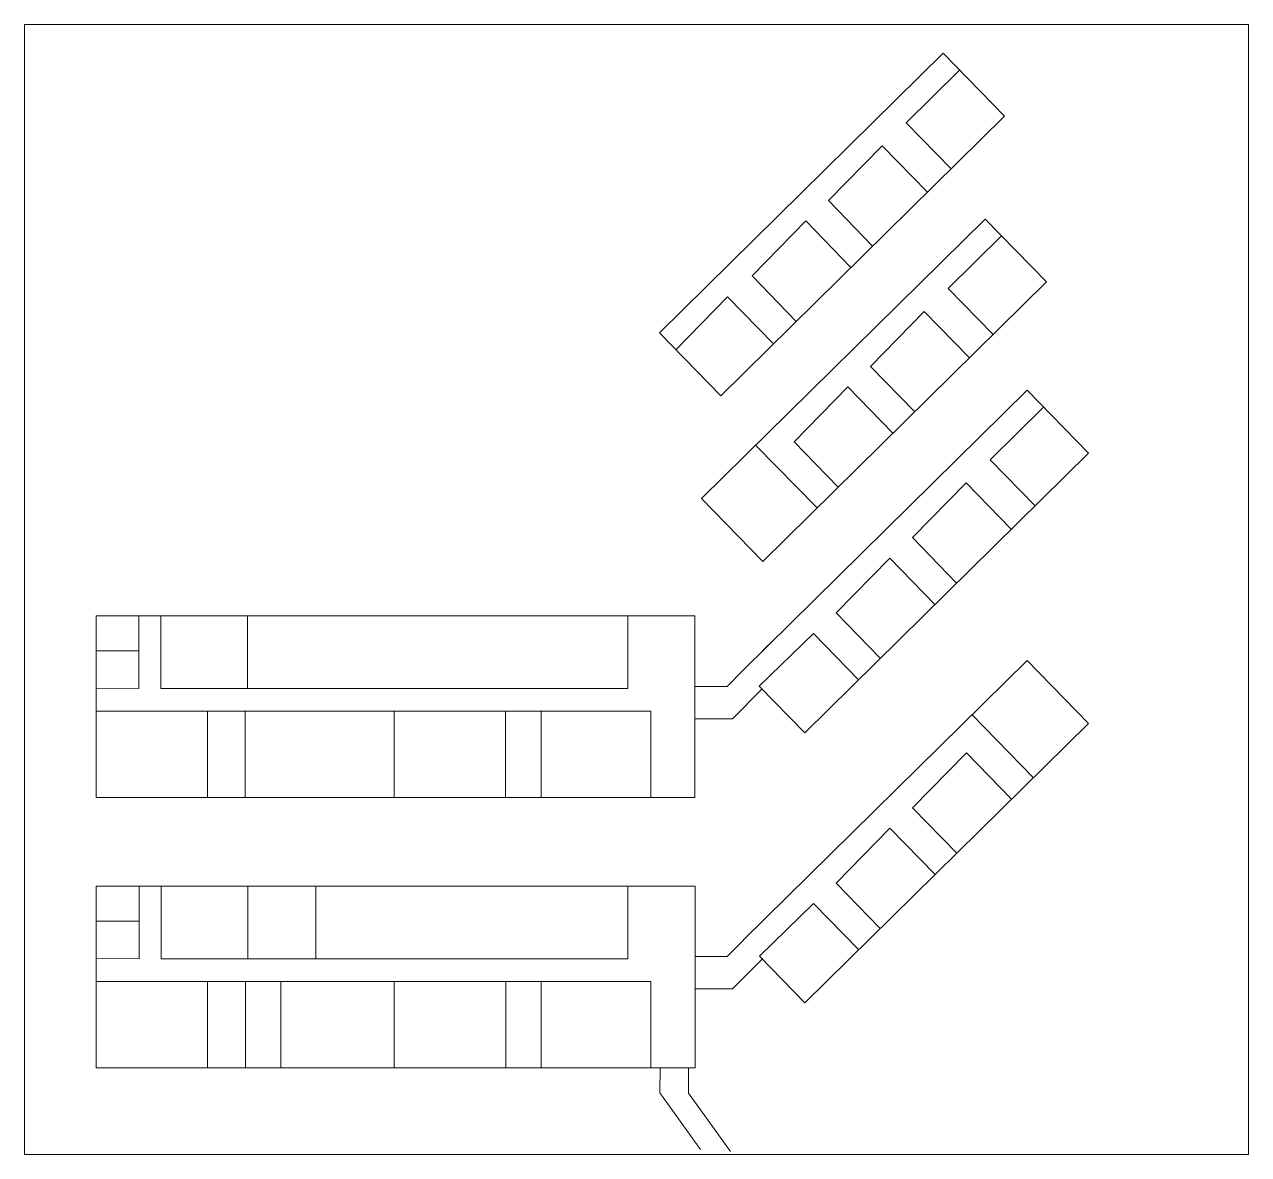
# Model space of a CAD drawing. Header units: millimetres. Extents: x 0 to 10000, y 0 to 9232.
import ezdxf

# ---------------------------------------------------------------- set-up
doc = ezdxf.new("R2010")
doc.units = ezdxf.units.MM
picture_1 = doc.add_image_def('image1.jpg', size_in_pixel=(3700, 3416))

msp = doc.modelspace()

# ---------------------------------------------------------------- linework, layer by layer
at = {"color": 1, "lineweight": 5}
for p, q in [((6079, 4164), (5977, 4062)), ((5873, 3959), (5740, 3825)), ((6025, 3803), (5783, 3560)), ((6080, 1957), (5978, 1855)), ((5875, 1752), (5741, 1618)), ((6027, 1596), (5785, 1353))]:
    msp.add_line(p, q, dxfattribs=at)
for points in [[(5187, 6712), (5187, 6713), (7505, 8997), (8006, 8483), (5688, 6199), (5187, 6712)], [(7570, 8053), (7203, 8429), (7639, 8859)], [(6929, 7422), (6569, 7793), (7008, 8242), (7377, 7862)], [(5531, 5359), (5530, 5360), (7848, 7643), (8349, 7129), (6031, 4845), (5531, 5359)], [(6305, 6807), (5944, 7178), (6383, 7627), (6752, 7247)], [(7913, 6700), (7546, 7075), (7982, 7505)], [(5321, 6575), (5744, 7007), (6118, 6623)], [(7273, 6068), (6912, 6439), (7351, 6888), (7720, 6509)], [(5873, 3959), (5873, 3960), (8191, 6244), (8692, 5729), (6374, 3446), (6002, 3827)], [(6648, 5453), (6287, 5824), (6726, 6273), (7095, 5894)], [(8256, 5300), (7889, 5676), (8325, 6106)], [(5972, 5795), (6476, 5284)], [(7615, 4669), (7255, 5040), (7693, 5488), (8062, 5109)], [(6991, 4054), (6630, 4425), (7069, 4873), (7438, 4494)], [(586, 3810), (934, 3807), (934, 4400)], [(1115, 4400), (1115, 3807), (4928, 3807), (4928, 4400)], [(1823, 3807), (1823, 4400)], [(6002, 3827), (6446, 4258), (6814, 3879)], [(586, 4114), (934, 4114)], [(5875, 1752), (5874, 1753), (8192, 4036), (8694, 3522), (6375, 1239), (6004, 1620)], [(5740, 3825), (5476, 3825)], [(586, 3621), (5116, 3621), (5116, 2916)], [(1494, 3621), (1494, 2916)], [(1803, 2916), (1803, 3621)], [(3019, 2916), (3019, 3621)], [(3930, 3621), (3930, 2916)], [(4220, 2916), (4220, 3621)], [(5476, 3560), (5783, 3560)], [(8243, 3078), (7742, 3593)], [(7617, 2462), (7256, 2832), (7695, 3281), (8064, 2902)], [(6992, 1847), (6631, 2217), (7070, 2666), (7439, 2287)], [(587, 1603), (936, 1600), (936, 2193)], [(1116, 2193), (1116, 1600), (4929, 1600), (4929, 2193)], [(1824, 1600), (1824, 2193)], [(2381, 2193), (2381, 1600)], [(6004, 1620), (6447, 2051), (6816, 1672)], [(587, 1906), (936, 1906)], [(5741, 1618), (5478, 1618)], [(587, 1414), (5117, 1414), (5117, 709)], [(1496, 1414), (1496, 709)], [(1805, 709), (1805, 1414)], [(2095, 1414), (2095, 709)], [(3021, 709), (3021, 1414)], [(3932, 1414), (3932, 709)], [(4222, 709), (4222, 1414)], [(5478, 1353), (5785, 1353)], [(5193, 709), (5191, 505), (5522, 41)], [(5425, 709), (5426, 502), (5767, 24)]]:
    msp.add_lwpolyline(points, dxfattribs=at)
at = {"color": 5, "lineweight": 5}
for points in [[(586, 2916), (586, 4400), (5476, 4400), (5476, 2916)], [(587, 709), (587, 2193), (5478, 2193), (5478, 709)]]:
    msp.add_lwpolyline(points, close=True, dxfattribs=at)

# ---------------------------------------------------------------- pictures from other files: only their frames are drawn
at = {"color": 1, "lineweight": 5}
image = msp.add_image(picture_1, insert=(0, 0), size_in_units=(10000, 9232), dxfattribs=at)
image.dxf.flags = 7

doc.saveas('drawing.dxf')
